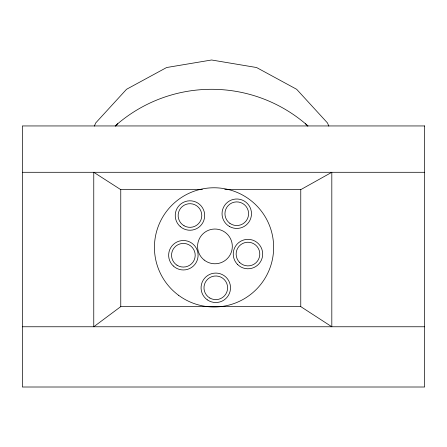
<?xml version="1.0" encoding="UTF-8"?>
<svg xmlns="http://www.w3.org/2000/svg" width="447" height="447" viewBox="0 0 447 447"><rect width="100%" height="100%" fill="white"/><g stroke="black" fill="none" stroke-linecap="round" stroke-linejoin="round"><path stroke-width="0.67" d="M94.345 126.099L95.725 122.925L126.529 89.294L166.608 67.525L211.593 59.993L256.572 67.525L296.657 89.294L327.461 122.925L328.836 126.099M115.399 126.104L117.818 123.657M224.718 189.645L300.764 189.645L331.814 172.291L331.814 326.763L300.764 306.614L120.763 306.614L93.764 326.763L93.764 172.291L120.763 189.645L202.39 189.645M22.35 172.291L424.65 172.291M22.35 326.763L424.65 326.763M305.368 123.657L307.787 126.104M300.764 189.645L300.764 306.614M120.763 189.645L120.763 306.614M115.225 125.909A145.13 145.13 0 0 1 307.961 125.909M424.65 125.948L22.35 125.948L22.35 387.007L424.65 387.007L424.65 125.948M229.4 226.461A14.717 14.717 0 0 0 251.488 213.722A14.717 14.717 0 0 0 229.412 200.966A14.717 14.717 0 0 0 229.4 226.461M173.296 265.971A14.717 14.717 0 0 0 197.708 258.595A14.717 14.717 0 0 0 179.118 241.145A14.717 14.717 0 0 0 173.296 265.971M207.369 299.876A14.717 14.717 0 0 0 230.462 289.064A14.717 14.717 0 0 0 209.554 274.469A14.717 14.717 0 0 0 207.369 299.876M237.558 264.468A14.717 14.717 0 0 0 262.182 257.869A14.717 14.717 0 0 0 244.157 239.843A14.717 14.717 0 0 0 237.558 264.468M239.603 262.423A11.823 11.823 0 0 0 259.389 257.12A11.823 11.823 0 0 0 244.906 242.637A11.823 11.823 0 0 0 239.603 262.423M209.883 298.043A11.823 11.823 0 0 0 227.618 287.801A11.823 11.823 0 0 0 209.883 277.565A11.823 11.823 0 0 0 209.883 298.043M204.178 260.037A17.377 17.377 0 0 0 232.138 248.912A17.377 17.377 0 0 0 208.525 230.261A17.377 17.377 0 0 0 204.178 260.037M180.225 226.556A14.717 14.717 0 0 0 204.396 218.432A14.717 14.717 0 0 0 185.276 201.563A14.717 14.717 0 0 0 180.225 226.556M229.87 223.321A11.823 11.823 0 0 0 248.532 214.89A11.823 11.823 0 0 0 231.898 202.944A11.823 11.823 0 0 0 229.87 223.321M177.018 265.211A11.823 11.823 0 0 0 195.188 255.751A11.823 11.823 0 0 0 177.917 244.749A11.823 11.823 0 0 0 177.018 265.211M184.052 225.757A11.823 11.823 0 0 0 201.787 215.521A11.823 11.823 0 0 0 184.052 205.279A11.823 11.823 0 0 0 184.052 225.757M178.666 295.355A59.602 59.602 0 0 0 273.273 254.025A59.602 59.602 0 0 0 190.182 192.758A59.602 59.602 0 0 0 178.666 295.355"/></g></svg>
